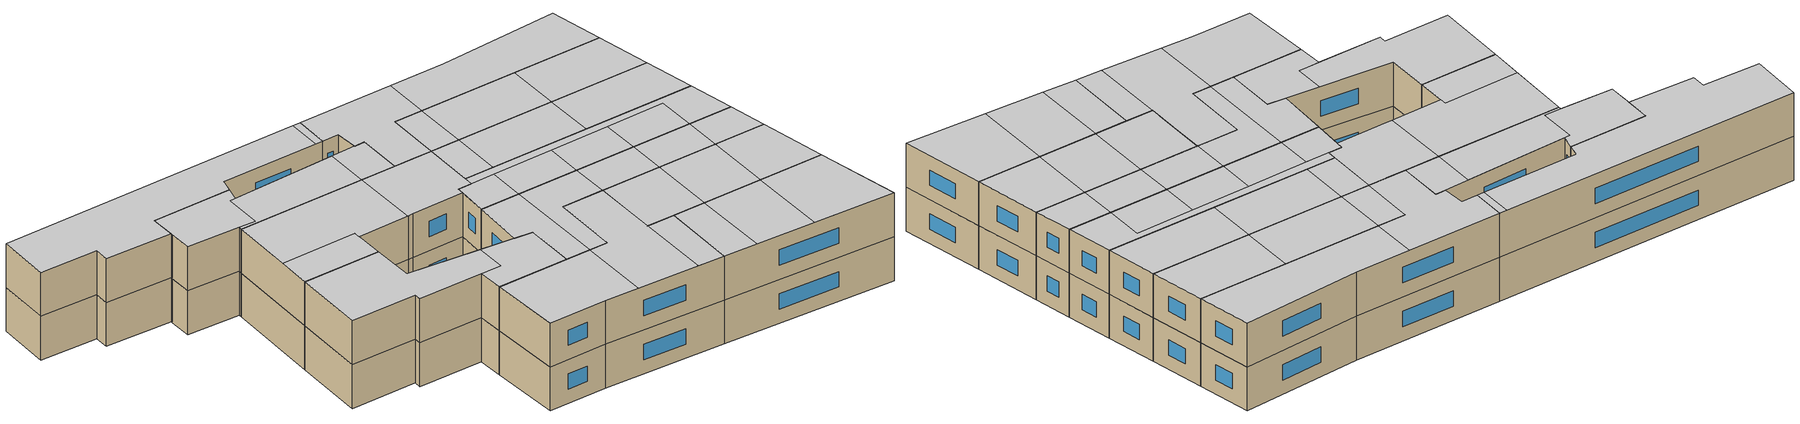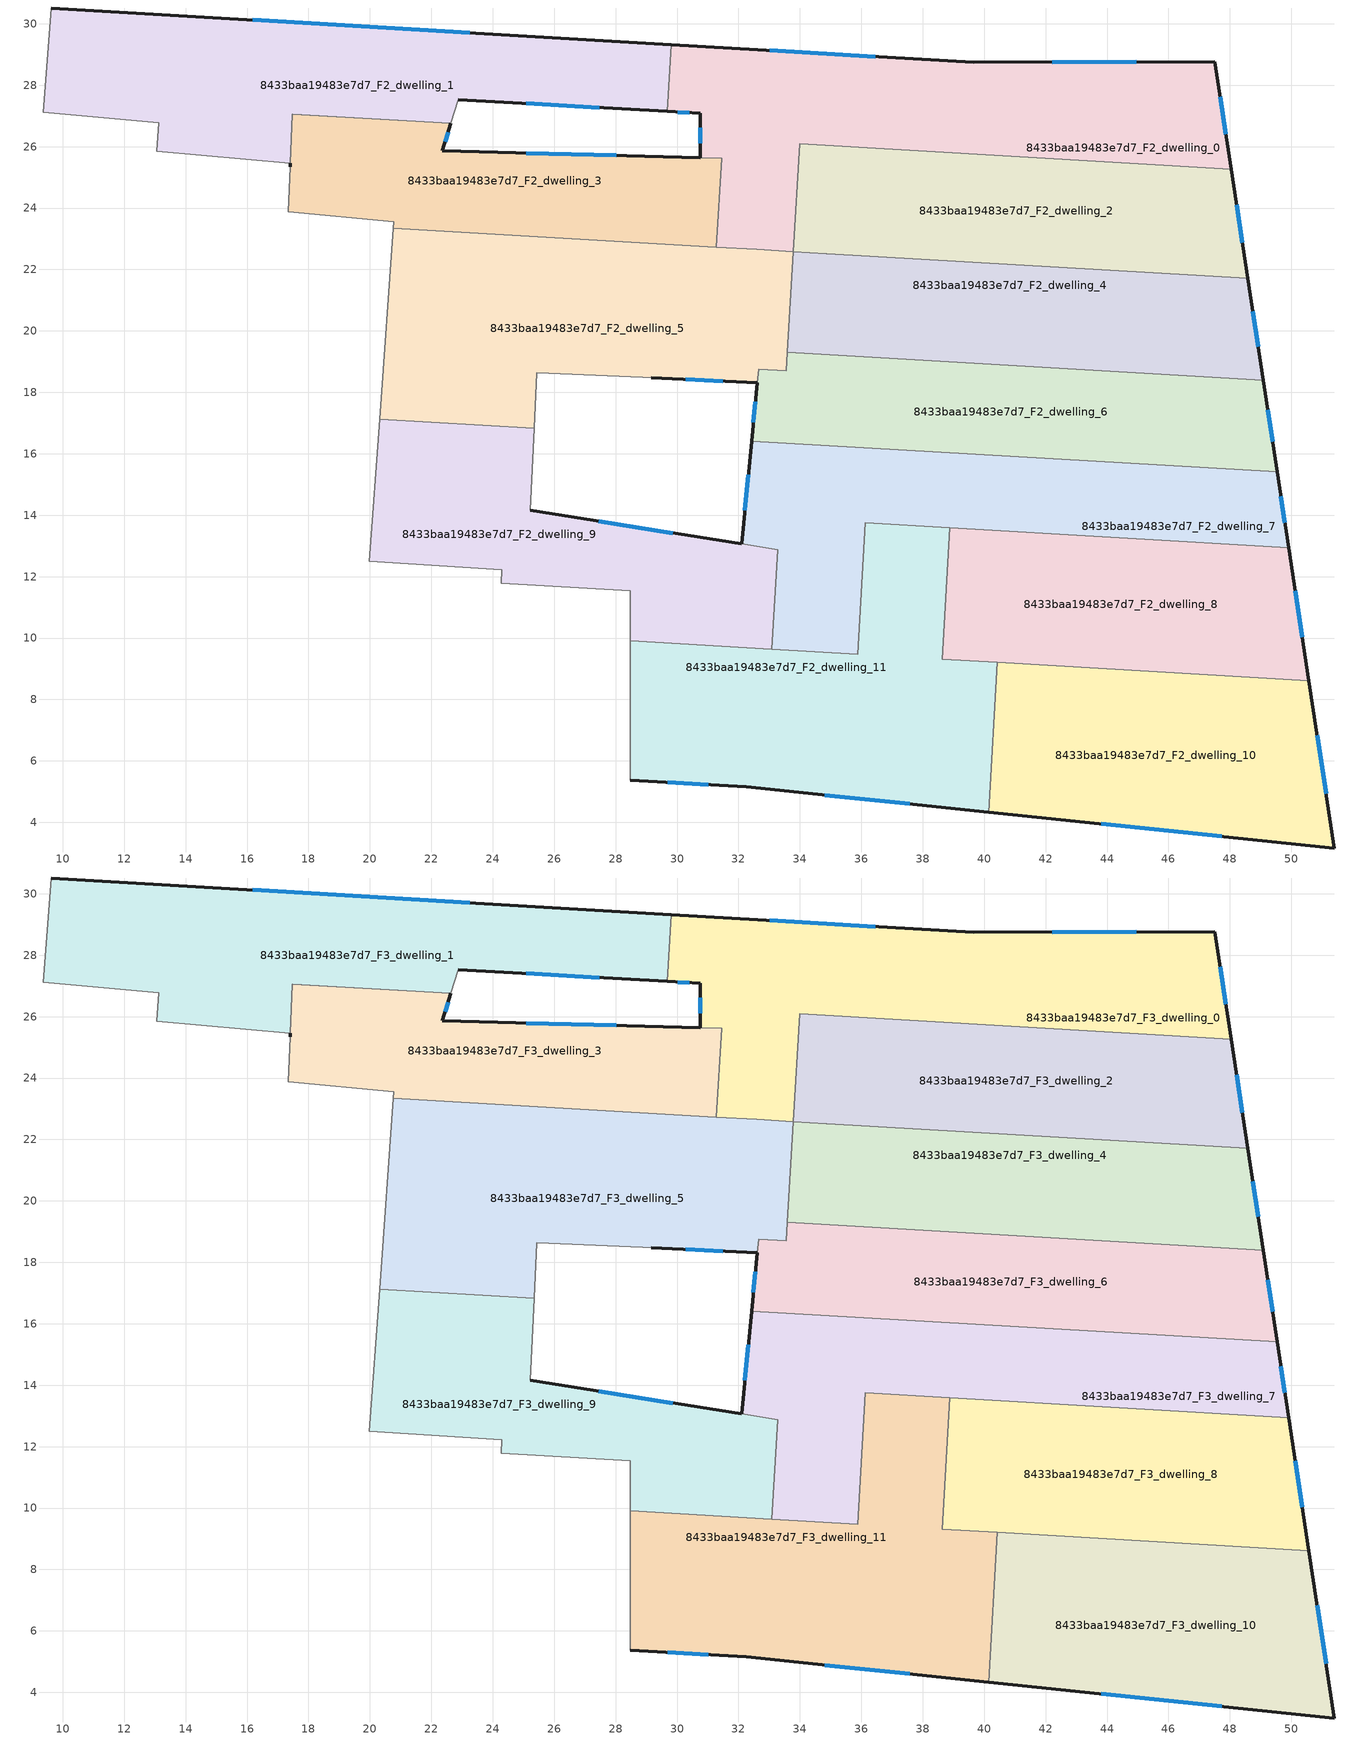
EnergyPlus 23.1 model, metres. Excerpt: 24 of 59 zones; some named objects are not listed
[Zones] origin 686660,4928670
8433baa19483e7d7_F2_dwelling_0
 floor to 8433baa19483e7d7_F1_dwelling_0 (EU_floor_Construction): 47.51,28.76 48.04,25.27 33.99,26.09 33.79,22.58 31.28,22.73 31.45,25.63 30.76,25.64 30.75,27.08 29.68,27.14 29.81,29.32 39.66,28.74 z6
 wall outside (EU_wall_Construction): 29.68,27.14 30.75,27.08 30.76,25.64 / 48.04,25.27 47.51,28.76 39.66,28.74 29.81,29.32 z6:9
 wall to 8433baa19483e7d7_F2_dwelling_3 (EU_wall_Construction): 30.76,25.64 31.45,25.63 31.28,22.73 z6:9
 wall to 8433baa19483e7d7_F2_dwelling_1 (EU_wall_Construction): 29.81,29.32 29.68,27.14 z6:9
 wall to 8433baa19483e7d7_F2_dwelling_2 (EU_wall_Construction): 34,26.09 48.04,25.27 z6:9
 wall to 8433baa19483e7d7_F2_dwelling_4 (EU_wall_Construction): 33.79,22.58 33.99,26.09 z6:9
 wall to 8433baa19483e7d7_F2_dwelling_5 (EU_wall_Construction): 31.28,22.73 32.59,22.65 33.79,22.58 z6:9
 window (EU_Window_Construction): 30.76,26.62 30.76,26.11 / 30.03,27.13 30.4,27.1 / 36.46,28.93 33.01,29.14 / 44.96,28.76 42.21,28.75 / 47.87,26.41 47.68,27.63 z6.98:8.02
8433baa19483e7d7_F2_dwelling_1
 floor to 8433baa19483e7d7_F1_dwelling_1 (EU_floor_Construction): 29.81,29.32 29.68,27.14 22.87,27.53 22.64,26.76 17.48,27.06 17.41,25.46 13.06,25.85 13.13,26.77 9.36,27.11 9.62,30.51 z6
 wall outside (EU_wall_Construction): 29.81,29.32 9.62,30.51 / 22.87,27.53 29.68,27.14 z6:9
 wall adiabatic (EU_wall_Construction): 9.62,30.51 9.36,27.11 13.13,26.77 13.06,25.85 17.41,25.46 / 17.48,27.06 22.64,26.76 22.87,27.53 z6:9
 wall to 8433baa19483e7d7_F2_dwelling_3 (EU_wall_Construction): 17.41,25.46 17.48,27.06 z6:9
 window (EU_Window_Construction): 23.25,29.71 16.19,30.13 / 25.09,27.41 27.47,27.27 z6.98:8.02
8433baa19483e7d7_F2_dwelling_10
 floor to 8433baa19483e7d7_F1_dwelling_10 (EU_floor_Construction): 50.57,8.61 51.4,3.16 40.14,4.33 40.43,9.21 z6
 wall outside (EU_wall_Construction): 40.14,4.33 51.4,3.16 50.57,8.61 z6:9
 wall to 8433baa19483e7d7_F2_dwelling_11 (EU_wall_Construction): 40.43,9.21 40.14,4.33 z6:9
 wall to 8433baa19483e7d7_F2_dwelling_8 (EU_wall_Construction): 50.57,8.61 40.43,9.21 z6:9
 window (EU_Window_Construction): 43.8,3.95 47.74,3.54 / 51.13,4.94 50.84,6.84 z6.98:8.02
8433baa19483e7d7_F2_dwelling_11
 floor to 8433baa19483e7d7_F1_dwelling_11 (EU_floor_Construction): 38.88,13.59 38.64,9.32 40.43,9.21 40.14,4.33 32.25,5.15 28.47,5.37 28.47,9.91 35.88,9.47 36.13,13.75 z6
 wall outside (EU_wall_Construction): 28.47,5.37 32.25,5.15 40.14,4.33 z6:9
 wall adiabatic (EU_wall_Construction): 28.47,9.91 28.47,5.37 z6:9
 wall to 8433baa19483e7d7_F2_dwelling_7 (EU_wall_Construction): 38.88,13.59 36.13,13.75 35.88,9.47 33.09,9.63 z6:9
 wall to 8433baa19483e7d7_F2_dwelling_8 (EU_wall_Construction): 40.43,9.21 38.64,9.32 38.88,13.59 z6:9
 wall to 8433baa19483e7d7_F2_dwelling_9 (EU_wall_Construction): 33.09,9.64 28.47,9.91 z6:9
 window (EU_Window_Construction): 34.82,4.89 37.58,4.6 / 29.7,5.3 31.02,5.23 z6.98:8.02
8433baa19483e7d7_F2_dwelling_2
 floor to 8433baa19483e7d7_F1_dwelling_2 (EU_floor_Construction): 48.04,25.27 48.58,21.72 33.79,22.58 33.99,26.09 z6
 wall outside (EU_wall_Construction): 48.58,21.72 48.04,25.27 z6:9
 wall to 8433baa19483e7d7_F2_dwelling_4 (EU_wall_Construction): 33.99,26.09 33.79,22.58 34.86,22.52 / 34.87,22.52 48.58,21.72 z6:9
 window (EU_Window_Construction): 48.41,22.87 48.22,24.12 z6.98:8.02
8433baa19483e7d7_F2_dwelling_3
 floor to 8433baa19483e7d7_F1_dwelling_3 (EU_floor_Construction): 31.45,25.63 31.28,22.73 20.76,23.34 20.77,23.55 17.34,23.88 17.41,25.34 17.48,27.06 22.64,26.76 22.36,25.86 z6
 wall outside (EU_wall_Construction): 30.76,25.64 22.36,25.86 22.64,26.76 / 17.41,25.46 17.41,25.34 z6:9
 wall adiabatic (EU_wall_Construction): 17.41,25.34 17.34,23.88 20.77,23.55 20.76,23.34 / 22.64,26.76 17.48,27.06 z6:9
 wall to 8433baa19483e7d7_F2_dwelling_5 (EU_wall_Construction): 20.76,23.34 31.28,22.73 z6:9
 window (EU_Window_Construction): 22.45,26.15 22.55,26.47 / 28.03,25.72 25.09,25.79 z6.98:8.02
8433baa19483e7d7_F2_dwelling_4
 floor to 8433baa19483e7d7_F1_dwelling_4 (EU_floor_Construction): 48.58,21.72 49.09,18.4 33.59,19.3 33.99,26.09 33.79,22.58 z6
 wall outside (EU_wall_Construction): 49.09,18.4 48.58,21.72 z6:9
 wall to 8433baa19483e7d7_F2_dwelling_6 (EU_wall_Construction): 33.59,19.3 49.09,18.4 z6:9
 wall to 8433baa19483e7d7_F2_dwelling_5 (EU_wall_Construction): 33.79,22.58 33.59,19.3 z6:9
 window (EU_Window_Construction): 48.92,19.48 48.75,20.64 z6.98:8.02
8433baa19483e7d7_F2_dwelling_5
 floor to 8433baa19483e7d7_F1_dwelling_5 (EU_floor_Construction): 33.79,22.58 33.56,18.71 32.65,18.76 32.61,18.31 29.16,18.47 28.88,18.49 25.43,18.64 25.35,16.83 20.31,17.12 20.76,23.34 z6
 wall outside (EU_wall_Construction): 29.16,18.47 32.61,18.31 z6:9
 wall adiabatic (EU_wall_Construction): 25.35,16.83 25.43,18.64 28.88,18.49 29.16,18.47 / 20.76,23.34 20.31,17.12 z6:9
 wall to 8433baa19483e7d7_F2_dwelling_9 (EU_wall_Construction): 20.31,17.12 25.35,16.83 z6:9
 wall to 8433baa19483e7d7_F2_dwelling_6 (EU_wall_Construction): 32.66,18.76 33.56,18.71 33.59,19.31 / 32.61,18.31 32.65,18.76 z6:9
 window (EU_Window_Construction): 30.28,18.42 31.49,18.37 z6.98:8.02
8433baa19483e7d7_F2_dwelling_6
 floor to 8433baa19483e7d7_F1_dwelling_6 (EU_floor_Construction): 49.09,18.4 49.54,15.41 32.43,16.41 32.65,18.76 33.56,18.71 33.59,19.3 z6
 wall outside (EU_wall_Construction): 49.54,15.41 49.09,18.4 / 32.61,18.31 32.43,16.41 z6:9
 wall to 8433baa19483e7d7_F2_dwelling_7 (EU_wall_Construction): 32.43,16.41 49.54,15.41 z6:9
 window (EU_Window_Construction): 49.39,16.38 49.23,17.43 / 32.55,17.7 32.49,17.03 z6.98:8.02
8433baa19483e7d7_F2_dwelling_7
 floor to 8433baa19483e7d7_F1_dwelling_7 (EU_floor_Construction): 49.54,15.41 49.91,12.95 36.13,13.75 35.88,9.47 33.09,9.63 33.28,12.88 32.1,13.06 32.43,16.41 z6
 wall outside (EU_wall_Construction): 32.43,16.41 32.1,13.06 / 49.91,12.95 49.54,15.41 z6:9
 wall to 8433baa19483e7d7_F2_dwelling_9 (EU_wall_Construction): 32.1,13.06 33.28,12.88 33.09,9.63 z6:9
 wall to 8433baa19483e7d7_F2_dwelling_8 (EU_wall_Construction): 38.88,13.59 49.91,12.95 z6:9
 window (EU_Window_Construction): 32.32,15.32 32.21,14.15 / 49.79,13.75 49.66,14.61 z6.98:8.02
8433baa19483e7d7_F2_dwelling_8
 floor to 8433baa19483e7d7_F1_dwelling_8 (EU_floor_Construction): 49.91,12.95 50.57,8.61 38.64,9.32 38.88,13.59 z6
 wall outside (EU_wall_Construction): 50.57,8.61 49.91,12.95 z6:9
 window (EU_Window_Construction): 50.36,10.02 50.13,11.54 z6.98:8.02
8433baa19483e7d7_F2_dwelling_9
 floor to 8433baa19483e7d7_F1_dwelling_9 (EU_floor_Construction): 33.28,12.88 33.09,9.63 28.47,9.91 28.47,11.54 24.28,11.79 24.3,12.23 19.98,12.49 20.31,17.12 25.35,16.83 25.22,14.15 z6
 wall outside (EU_wall_Construction): 32.1,13.07 25.22,14.15 z6:9
 wall adiabatic (EU_wall_Construction): 20.31,17.12 19.98,12.49 24.3,12.23 24.28,11.79 28.47,11.54 28.47,9.91 / 25.22,14.15 25.35,16.83 z6:9
 window (EU_Window_Construction): 29.86,13.42 27.46,13.8 z6.98:8.02
8433baa19483e7d7_F3_dwelling_0
 floor to 8433baa19483e7d7_F2_dwelling_0 (EU_floor_Construction): 47.51,28.76 48.04,25.27 33.99,26.09 33.79,22.58 31.28,22.73 31.45,25.63 30.76,25.64 30.75,27.08 29.68,27.14 29.81,29.32 39.66,28.74 z9
 wall outside (EU_wall_Construction): 29.68,27.14 30.75,27.08 30.76,25.64 / 48.04,25.27 47.51,28.76 39.66,28.74 29.81,29.32 z9:12
 wall to 8433baa19483e7d7_F3_dwelling_3 (EU_wall_Construction): 30.76,25.64 31.45,25.63 31.28,22.73 z9:12
 wall to 8433baa19483e7d7_F3_dwelling_1 (EU_wall_Construction): 29.81,29.32 29.68,27.14 z9:12
 wall to 8433baa19483e7d7_F3_dwelling_2 (EU_wall_Construction): 34,26.09 48.04,25.27 z9:12
 wall to 8433baa19483e7d7_F3_dwelling_4 (EU_wall_Construction): 33.79,22.58 33.99,26.09 z9:12
 wall to 8433baa19483e7d7_F3_dwelling_5 (EU_wall_Construction): 31.28,22.73 32.59,22.65 33.79,22.58 z9:12
 window (EU_Window_Construction): 30.76,26.62 30.76,26.11 / 30.03,27.13 30.4,27.1 / 36.46,28.93 33.01,29.14 / 44.96,28.76 42.21,28.75 / 47.87,26.41 47.68,27.63 z9.98:11.02
 ceiling to 8433baa19483e7d7_F4_dwelling_2 (EU_floor_Construction): 33.79,22.58 33.99,26.09 35.85,25.98 35.99,28.96 29.81,29.32 29.68,27.14 30.75,27.08 30.76,25.64 31.45,25.63 31.28,22.73 z12
 ceiling adiabatic (EU_roof_Construction): 48.04,25.27 47.51,28.76 39.66,28.74 35.99,28.96 35.85,25.98 z12
8433baa19483e7d7_F3_dwelling_1
 floor to 8433baa19483e7d7_F2_dwelling_1 (EU_floor_Construction): 29.81,29.32 29.68,27.14 22.87,27.53 22.64,26.76 17.48,27.06 17.41,25.46 13.06,25.85 13.13,26.77 9.36,27.11 9.62,30.51 z9
 wall outside (EU_wall_Construction): 29.81,29.32 9.62,30.51 / 22.87,27.53 29.68,27.14 z9:12
 wall adiabatic (EU_wall_Construction): 9.62,30.51 9.36,27.11 13.13,26.77 13.06,25.85 17.41,25.46 / 17.48,27.06 22.64,26.76 22.87,27.53 z9:12
 wall to 8433baa19483e7d7_F3_dwelling_3 (EU_wall_Construction): 17.41,25.46 17.48,27.06 z9:12
 window (EU_Window_Construction): 23.25,29.71 16.19,30.13 / 25.09,27.41 27.47,27.27 z9.98:11.02
 ceiling to 8433baa19483e7d7_F4_dwelling_4 (EU_floor_Construction): 29.19,27.17 29.29,29.35 9.62,30.51 9.36,27.11 13.13,26.77 13.06,25.85 17.41,25.46 17.48,27.06 22.63,26.76 22.65,26.79 22.74,27.09 22.87,27.53 z12
 ceiling to 8433baa19483e7d7_F4_dwelling_2 (EU_floor_Construction): 29.68,27.14 29.81,29.32 29.29,29.35 29.19,27.17 z12
8433baa19483e7d7_F3_dwelling_10
 floor to 8433baa19483e7d7_F2_dwelling_10 (EU_floor_Construction): 50.57,8.61 51.4,3.16 40.14,4.33 40.43,9.21 z9
 wall outside (EU_wall_Construction): 40.14,4.33 51.4,3.16 50.57,8.61 z9:12
 wall to 8433baa19483e7d7_F3_dwelling_11 (EU_wall_Construction): 40.43,9.21 40.14,4.33 z9:12
 wall to 8433baa19483e7d7_F3_dwelling_8 (EU_wall_Construction): 50.57,8.61 40.43,9.21 z9:12
 window (EU_Window_Construction): 43.8,3.95 47.74,3.54 / 51.13,4.94 50.84,6.84 z9.98:11.02
 ceiling adiabatic (EU_roof_Construction): 51.4,3.16 50.57,8.61 46.39,8.86 46.16,3.71 z12
 ceiling to 8433baa19483e7d7_F4_dwelling_6 (EU_floor_Construction): 46.16,3.71 46.39,8.86 42.55,9.08 42.32,4.11 z12
 ceiling to 8433baa19483e7d7_F4_dwelling_7 (EU_floor_Construction): 42.32,4.11 42.55,9.08 40.43,9.21 40.14,4.33 z12
8433baa19483e7d7_F3_dwelling_11
 floor to 8433baa19483e7d7_F2_dwelling_11 (EU_floor_Construction): 38.88,13.59 38.64,9.32 40.43,9.21 40.14,4.33 32.25,5.15 28.47,5.37 28.47,9.91 35.88,9.47 36.13,13.75 z9
 wall outside (EU_wall_Construction): 28.47,5.37 32.25,5.15 40.14,4.33 z9:12
 wall adiabatic (EU_wall_Construction): 28.47,9.91 28.47,5.37 z9:12
 wall to 8433baa19483e7d7_F3_dwelling_7 (EU_wall_Construction): 38.88,13.59 36.13,13.75 35.88,9.47 33.09,9.63 z9:12
 wall to 8433baa19483e7d7_F3_dwelling_8 (EU_wall_Construction): 40.43,9.21 38.64,9.32 38.88,13.59 z9:12
 wall to 8433baa19483e7d7_F3_dwelling_9 (EU_wall_Construction): 33.09,9.64 28.47,9.91 z9:12
 window (EU_Window_Construction): 34.82,4.89 37.58,4.6 / 29.7,5.3 31.02,5.23 z9.98:11.02
 ceiling to 8433baa19483e7d7_F4_dwelling_8 (EU_floor_Construction): 38.42,4.51 38.84,13.59 36.13,13.75 35.88,9.47 34.67,9.54 34.46,4.92 z12
 ceiling to 8433baa19483e7d7_F4_dwelling_7 (EU_floor_Construction): 38.67,9.95 38.88,13.59 38.84,13.59 z12; 40.14,4.33 40.43,9.21 38.64,9.32 38.42,4.51 z12
 ceiling to 8433baa19483e7d7_F4_dwelling_9 (EU_floor_Construction): 34.46,4.92 34.67,9.54 28.47,9.91 28.47,5.37 32.25,5.15 z12
8433baa19483e7d7_F3_dwelling_2
 floor to 8433baa19483e7d7_F2_dwelling_2 (EU_floor_Construction): 48.04,25.27 48.58,21.72 33.79,22.58 33.99,26.09 z9
 wall outside (EU_wall_Construction): 48.58,21.72 48.04,25.27 z9:12
 wall to 8433baa19483e7d7_F3_dwelling_4 (EU_wall_Construction): 33.99,26.09 33.79,22.58 34.86,22.52 / 34.87,22.52 48.58,21.72 z9:12
 window (EU_Window_Construction): 48.41,22.87 48.22,24.12 z9.98:11.02
 ceiling to 8433baa19483e7d7_F4_dwelling_1 (EU_floor_Construction): 42.04,22.1 42.2,25.61 35.85,25.98 35.69,22.47 z12
 ceiling to 8433baa19483e7d7_F4_dwelling_2 (EU_floor_Construction): 35.69,22.47 35.85,25.98 34,26.09 33.79,22.58 z12
 ceiling to 8433baa19483e7d7_F4_dwelling_0 (EU_floor_Construction): 48.58,21.72 48.04,25.27 42.2,25.61 42.04,22.1 z12
8433baa19483e7d7_F3_dwelling_3
 floor to 8433baa19483e7d7_F2_dwelling_3 (EU_floor_Construction): 31.45,25.63 31.28,22.73 20.76,23.34 20.77,23.55 17.34,23.88 17.41,25.34 17.48,27.06 22.64,26.76 22.36,25.86 z9
 wall outside (EU_wall_Construction): 30.76,25.64 22.36,25.86 22.64,26.76 / 17.41,25.46 17.41,25.34 z9:12
 wall adiabatic (EU_wall_Construction): 17.41,25.34 17.34,23.88 20.77,23.55 20.76,23.34 / 22.64,26.76 17.48,27.06 z9:12
 wall to 8433baa19483e7d7_F3_dwelling_5 (EU_wall_Construction): 20.76,23.34 31.28,22.73 z9:12
 window (EU_Window_Construction): 22.45,26.15 22.55,26.47 / 28.03,25.72 25.09,25.79 z9.98:11.02
 ceiling to 8433baa19483e7d7_F4_dwelling_3 (EU_floor_Construction): 28.99,22.86 29.12,25.68 21.99,25.87 21.88,23.45 20.77,23.55 20.76,23.34 z12
 ceiling to 8433baa19483e7d7_F4_dwelling_4 (EU_floor_Construction): 29.12,25.69 22.36,25.86 22.59,26.61 22.63,26.76 17.48,27.06 17.34,23.88 21.88,23.45 21.99,25.87 z12
 ceiling adiabatic (EU_roof_Construction): 31.28,22.73 31.45,25.63 22.36,25.86 22.63,26.76 22.59,26.61 22.36,25.86 29.12,25.68 28.99,22.86 z12
8433baa19483e7d7_F3_dwelling_4
 floor to 8433baa19483e7d7_F2_dwelling_4 (EU_floor_Construction): 48.58,21.72 49.09,18.4 33.59,19.3 33.99,26.09 33.79,22.58 z9
 wall outside (EU_wall_Construction): 49.09,18.4 48.58,21.72 z9:12
 wall to 8433baa19483e7d7_F3_dwelling_6 (EU_wall_Construction): 33.59,19.3 49.09,18.4 z9:12
 wall to 8433baa19483e7d7_F3_dwelling_5 (EU_wall_Construction): 33.79,22.58 33.59,19.3 z9:12
 window (EU_Window_Construction): 48.92,19.48 48.75,20.64 z9.98:11.02
 ceiling to 8433baa19483e7d7_F4_dwelling_0 (EU_floor_Construction): 49.08,18.4 48.58,21.72 42.04,22.1 41.89,18.82 z12
 ceiling to 8433baa19483e7d7_F4_dwelling_1 (EU_floor_Construction): 41.89,18.82 42.04,22.1 35.69,22.47 35.54,19.19 z12
 ceiling adiabatic (EU_roof_Construction): 35.54,19.19 35.69,22.47 33.79,22.58 33.59,19.3 z12
8433baa19483e7d7_F3_dwelling_5
 floor to 8433baa19483e7d7_F2_dwelling_5 (EU_floor_Construction): 33.79,22.58 33.56,18.71 32.65,18.76 32.61,18.31 29.16,18.47 28.88,18.49 25.43,18.64 25.35,16.83 20.31,17.12 20.76,23.34 z9
 wall outside (EU_wall_Construction): 29.16,18.47 32.61,18.31 z9:12
 wall adiabatic (EU_wall_Construction): 25.35,16.83 25.43,18.64 28.88,18.49 29.16,18.47 / 20.76,23.34 20.31,17.12 z9:12
 wall to 8433baa19483e7d7_F3_dwelling_9 (EU_wall_Construction): 20.31,17.12 25.35,16.83 z9:12
 wall to 8433baa19483e7d7_F3_dwelling_6 (EU_wall_Construction): 32.66,18.76 33.56,18.71 33.59,19.31 / 32.61,18.31 32.65,18.76 z9:12
 window (EU_Window_Construction): 30.28,18.42 31.49,18.37 z9.98:11.02
 ceiling to 8433baa19483e7d7_F4_dwelling_3 (EU_floor_Construction): 28.79,18.49 28.99,22.86 20.76,23.34 20.47,19.29 25.45,19.06 25.43,18.64 z12
 ceiling to 8433baa19483e7d7_F4_dwelling_10 (EU_floor_Construction): 25.34,16.83 25.45,19.06 20.47,19.29 20.31,17.12 z12
 ceiling adiabatic (EU_roof_Construction): 33.56,18.71 33.79,22.58 32.62,22.65 28.99,22.86 28.79,18.49 28.88,18.49 29.16,18.47 32.61,18.31 32.65,18.76 z12
8433baa19483e7d7_F3_dwelling_6
 floor to 8433baa19483e7d7_F2_dwelling_6 (EU_floor_Construction): 49.09,18.4 49.54,15.41 32.43,16.41 32.65,18.76 33.56,18.71 33.59,19.3 z9
 wall outside (EU_wall_Construction): 49.54,15.41 49.09,18.4 / 32.61,18.31 32.43,16.41 z9:12
 wall to 8433baa19483e7d7_F3_dwelling_7 (EU_wall_Construction): 32.43,16.41 49.54,15.41 z9:12
 window (EU_Window_Construction): 49.39,16.38 49.23,17.43 / 32.55,17.7 32.49,17.03 z9.98:11.02
 ceiling to 8433baa19483e7d7_F4_dwelling_9 (EU_floor_Construction): 34.98,16.26 35.09,18.62 32.66,18.73 32.43,16.41 z12
 ceiling to 8433baa19483e7d7_F4_dwelling_8 (EU_floor_Construction): 38.95,16.03 39.06,18.43 35.09,18.62 34.98,16.26 z12
 ceiling to 8433baa19483e7d7_F4_dwelling_7 (EU_floor_Construction): 42.86,15.8 42.97,18.25 39.06,18.43 38.95,16.03 z12
 ceiling to 8433baa19483e7d7_F4_dwelling_6 (EU_floor_Construction): 46.71,15.58 46.82,18.08 42.97,18.25 42.86,15.8 z12
 ceiling adiabatic (EU_roof_Construction): 49.54,15.41 49.09,18.4 33.59,19.3 33.56,18.71 32.66,18.76 32.43,16.41 32.66,18.73 46.82,18.08 46.71,15.58 z12
8433baa19483e7d7_F3_dwelling_7
 floor to 8433baa19483e7d7_F2_dwelling_7 (EU_floor_Construction): 49.54,15.41 49.91,12.95 36.13,13.75 35.88,9.47 33.09,9.63 33.28,12.88 32.1,13.06 32.43,16.41 z9
 wall outside (EU_wall_Construction): 32.43,16.41 32.1,13.06 / 49.91,12.95 49.54,15.41 z9:12
 wall to 8433baa19483e7d7_F3_dwelling_9 (EU_wall_Construction): 32.1,13.06 33.28,12.88 33.09,9.63 z9:12
 wall to 8433baa19483e7d7_F3_dwelling_8 (EU_wall_Construction): 38.88,13.59 49.91,12.95 z9:12
 window (EU_Window_Construction): 32.32,15.32 32.21,14.15 / 49.79,13.75 49.66,14.61 z9.98:11.02
 ceiling to 8433baa19483e7d7_F4_dwelling_9 (EU_floor_Construction): 34.67,9.54 34.98,16.26 32.43,16.41 32.1,13.06 33.28,12.88 33.09,9.63 z12
 ceiling to 8433baa19483e7d7_F4_dwelling_8 (EU_floor_Construction): 35.88,9.47 36.13,13.75 38.84,13.59 38.95,16.03 34.98,16.26 34.67,9.54 z12
 ceiling to 8433baa19483e7d7_F4_dwelling_7 (EU_floor_Construction): 42.75,13.37 42.86,15.8 38.95,16.03 38.84,13.59 z12
 ceiling to 8433baa19483e7d7_F4_dwelling_6 (EU_floor_Construction): 46.59,13.14 46.71,15.58 42.86,15.8 42.75,13.37 z12
 ceiling to 8433baa19483e7d7_F4_dwelling_5 (EU_floor_Construction): 49.91,12.95 49.54,15.41 46.71,15.58 46.59,13.14 z12
8433baa19483e7d7_F3_dwelling_8
 floor to 8433baa19483e7d7_F2_dwelling_8 (EU_floor_Construction): 49.91,12.95 50.57,8.61 38.64,9.32 38.88,13.59 z9
 wall outside (EU_wall_Construction): 50.57,8.61 49.91,12.95 z9:12
 window (EU_Window_Construction): 50.36,10.02 50.13,11.54 z9.98:11.02
 ceiling to 8433baa19483e7d7_F4_dwelling_7 (EU_floor_Construction): 42.55,9.09 42.75,13.37 38.88,13.59 38.67,9.89 38.64,9.32 z12
 ceiling to 8433baa19483e7d7_F4_dwelling_6 (EU_floor_Construction): 46.4,8.86 46.59,13.14 42.75,13.37 42.55,9.09 z12
 ceiling adiabatic (EU_roof_Construction): 50.57,8.61 49.91,12.95 46.59,13.14 46.4,8.86 z12
8433baa19483e7d7_F3_dwelling_9
 floor to 8433baa19483e7d7_F2_dwelling_9 (EU_floor_Construction): 33.28,12.88 33.09,9.63 28.47,9.91 28.47,11.54 24.28,11.79 24.3,12.23 19.98,12.49 20.31,17.12 25.35,16.83 25.22,14.15 z9
 wall outside (EU_wall_Construction): 32.1,13.07 25.22,14.15 z9:12
 wall adiabatic (EU_wall_Construction): 20.31,17.12 19.98,12.49 24.3,12.23 24.28,11.79 28.47,11.54 28.47,9.91 / 25.22,14.15 25.35,16.83 z9:12
 window (EU_Window_Construction): 29.86,13.42 27.46,13.8 z9.98:11.02
 ceiling to 8433baa19483e7d7_F4_dwelling_10 (EU_floor_Construction): 29.83,11.46 29.92,13.41 25.22,14.15 25.34,16.83 20.31,17.12 19.98,12.49 24.3,12.23 24.28,11.79 z12
 ceiling to 8433baa19483e7d7_F4_dwelling_9 (EU_floor_Construction): 33.09,9.63 33.28,12.88 29.92,13.41 29.83,11.46 28.47,11.54 28.47,9.91 z12
[Building]
EU S2 Campaign: North Axis=0; Terrain=City; Solar Distribution=FullExterior
[Site:Location]
Bologna: Latitude=44.5; Longitude=11.25; Time Zone=1; Elevation=37
[SizingPeriod:WeatherFileDays]
AnnualSizingPeriod: Begin Month=1; Begin Day of Month=1; End Month=12; End Day of Month=31; Day of Week for Start Day=Monday; Use Weather File Daylight Saving Period=No; Use Weather File Rain and Snow Indicators=No
[MATERIAL]
EU_InternalMass_Material: Roughness=MediumRough; Thickness=0.1; Conductivity=1; Density=1800; Specific Heat=900; Thermal Absorptance=0.9; Solar Absorptance=0.7; Visible Absorptance=0.7
[MATERIAL:NOMASS] Roughness=MediumRough; Thermal Absorptance=0.9; Solar Absorptance=0.7; Visible Absorptance=0.7
Name | Thermal Resistance
EU_wall_NoMass | 0.905828
EU_roof_NoMass | 0.37593
EU_floor_NoMass | 0.67114
[WINDOWMATERIAL:SIMPLEGLAZINGSYSTEM]
EU_Window_SimpleGlazing: UFactor=4.52486; Solar Heat Gain Coefficient=0.85; Visible Transmittance=0.85
[CONSTRUCTION]
EU_wall_Construction: EU_wall_NoMass
EU_roof_Construction: EU_roof_NoMass
EU_floor_Construction: EU_floor_NoMass
EU_Window_Construction: EU_Window_SimpleGlazing
EU_InternalMass_Construction: EU_InternalMass_Material
[ZONE] Type=1; Multiplier=1; Ceiling Height=autocalculate; Floor Area=autocalculate; Part of Total Floor Area=Yes
Name | Volume
8433baa19483e7d7_F2_dwelling_0; 8433baa19483e7d7_F3_dwelling_0 | 192.792
8433baa19483e7d7_F2_dwelling_1; 8433baa19483e7d7_F3_dwelling_1 | 190.261
8433baa19483e7d7_F2_dwelling_10; 8433baa19483e7d7_F3_dwelling_10 | 164.965
8433baa19483e7d7_F2_dwelling_11; 8433baa19483e7d7_F3_dwelling_11 | 200.438
8433baa19483e7d7_F2_dwelling_2; 8433baa19483e7d7_F3_dwelling_2 | 152.355
8433baa19483e7d7_F2_dwelling_3; 8433baa19483e7d7_F3_dwelling_3 | 124.397
8433baa19483e7d7_F2_dwelling_4; 8433baa19483e7d7_F3_dwelling_4 | 149.446
8433baa19483e7d7_F2_dwelling_5; 8433baa19483e7d7_F3_dwelling_5 | 198.368
8433baa19483e7d7_F2_dwelling_6; 8433baa19483e7d7_F3_dwelling_6 | 147.012
8433baa19483e7d7_F2_dwelling_7; 8433baa19483e7d7_F3_dwelling_7 | 167.157
8433baa19483e7d7_F2_dwelling_8; 8433baa19483e7d7_F3_dwelling_8 | 147.902
8433baa19483e7d7_F2_dwelling_9; 8433baa19483e7d7_F3_dwelling_9 | 144.113
[INTERNALMASS] Construction=EU_InternalMass_Construction
Name | Zone or ZoneList | Surface Area
8433baa19483e7d7_F2_dwelling_0_EU_InternalMass | 8433baa19483e7d7_F2_dwelling_0 | 64.2631
8433baa19483e7d7_F2_dwelling_1_EU_InternalMass | 8433baa19483e7d7_F2_dwelling_1 | 63.4211
8433baa19483e7d7_F2_dwelling_2_EU_InternalMass | 8433baa19483e7d7_F2_dwelling_2 | 50.7928
8433baa19483e7d7_F2_dwelling_3_EU_InternalMass | 8433baa19483e7d7_F2_dwelling_3 | 41.4664
8433baa19483e7d7_F2_dwelling_4_EU_InternalMass | 8433baa19483e7d7_F2_dwelling_4 | 49.8146
8433baa19483e7d7_F2_dwelling_5_EU_InternalMass | 8433baa19483e7d7_F2_dwelling_5 | 66.1213
8433baa19483e7d7_F2_dwelling_6_EU_InternalMass | 8433baa19483e7d7_F2_dwelling_6 | 49.004
8433baa19483e7d7_F2_dwelling_7_EU_InternalMass | 8433baa19483e7d7_F2_dwelling_7 | 55.7232
8433baa19483e7d7_F2_dwelling_8_EU_InternalMass | 8433baa19483e7d7_F2_dwelling_8 | 49.3215
8433baa19483e7d7_F2_dwelling_9_EU_InternalMass | 8433baa19483e7d7_F2_dwelling_9 | 48.0407
8433baa19483e7d7_F2_dwelling_10_EU_InternalMass | 8433baa19483e7d7_F2_dwelling_10 | 54.9873
8433baa19483e7d7_F2_dwelling_11_EU_InternalMass | 8433baa19483e7d7_F2_dwelling_11 | 66.8314
8433baa19483e7d7_F3_dwelling_0_EU_InternalMass | 8433baa19483e7d7_F3_dwelling_0 | 64.2631
8433baa19483e7d7_F3_dwelling_1_EU_InternalMass | 8433baa19483e7d7_F3_dwelling_1 | 63.4211
8433baa19483e7d7_F3_dwelling_2_EU_InternalMass | 8433baa19483e7d7_F3_dwelling_2 | 50.7928
8433baa19483e7d7_F3_dwelling_3_EU_InternalMass | 8433baa19483e7d7_F3_dwelling_3 | 41.4664
8433baa19483e7d7_F3_dwelling_4_EU_InternalMass | 8433baa19483e7d7_F3_dwelling_4 | 49.8146
8433baa19483e7d7_F3_dwelling_5_EU_InternalMass | 8433baa19483e7d7_F3_dwelling_5 | 66.1213
8433baa19483e7d7_F3_dwelling_6_EU_InternalMass | 8433baa19483e7d7_F3_dwelling_6 | 49.004
8433baa19483e7d7_F3_dwelling_7_EU_InternalMass | 8433baa19483e7d7_F3_dwelling_7 | 55.7232
8433baa19483e7d7_F3_dwelling_8_EU_InternalMass | 8433baa19483e7d7_F3_dwelling_8 | 49.3215
8433baa19483e7d7_F3_dwelling_9_EU_InternalMass | 8433baa19483e7d7_F3_dwelling_9 | 48.0407
8433baa19483e7d7_F3_dwelling_10_EU_InternalMass | 8433baa19483e7d7_F3_dwelling_10 | 54.9873
8433baa19483e7d7_F3_dwelling_11_EU_InternalMass | 8433baa19483e7d7_F3_dwelling_11 | 66.8314
[OTHEREQUIPMENT] Fuel Type=Electricity; Design Level Calculation Method=Watts/Area; Power per Zone Floor Area=1; Fraction Latent=0; Fraction Radiant=0; Fraction Lost=0; Carbon Dioxide Generation Rate=0; EndUse Subcategory=EU_Step8_InternalGains
Name | Zone or ZoneList or Space or SpaceList | Schedule
EU_Step8_InternalGain_8433baa19483e7d7_F2_dwelling_0_f000 | 8433baa19483e7d7_F2_dwelling_0 | EU_Step8_GainSchedule_8433baa19483e7d7_F2_dwelling_0_f000
EU_Step8_InternalGain_8433baa19483e7d7_F2_dwelling_1_f000 | 8433baa19483e7d7_F2_dwelling_1 | EU_Step8_GainSchedule_8433baa19483e7d7_F2_dwelling_1_f000
EU_Step8_InternalGain_8433baa19483e7d7_F2_dwelling_2_f000 | 8433baa19483e7d7_F2_dwelling_2 | EU_Step8_GainSchedule_8433baa19483e7d7_F2_dwelling_2_f000
EU_Step8_InternalGain_8433baa19483e7d7_F2_dwelling_3_f000 | 8433baa19483e7d7_F2_dwelling_3 | EU_Step8_GainSchedule_8433baa19483e7d7_F2_dwelling_3_f000
EU_Step8_InternalGain_8433baa19483e7d7_F2_dwelling_4_f000 | 8433baa19483e7d7_F2_dwelling_4 | EU_Step8_GainSchedule_8433baa19483e7d7_F2_dwelling_4_f000
EU_Step8_InternalGain_8433baa19483e7d7_F2_dwelling_5_f000 | 8433baa19483e7d7_F2_dwelling_5 | EU_Step8_GainSchedule_8433baa19483e7d7_F2_dwelling_5_f000
EU_Step8_InternalGain_8433baa19483e7d7_F2_dwelling_6_f000 | 8433baa19483e7d7_F2_dwelling_6 | EU_Step8_GainSchedule_8433baa19483e7d7_F2_dwelling_6_f000
EU_Step8_InternalGain_8433baa19483e7d7_F2_dwelling_7_f000 | 8433baa19483e7d7_F2_dwelling_7 | EU_Step8_GainSchedule_8433baa19483e7d7_F2_dwelling_7_f000
EU_Step8_InternalGain_8433baa19483e7d7_F2_dwelling_8_f000 | 8433baa19483e7d7_F2_dwelling_8 | EU_Step8_GainSchedule_8433baa19483e7d7_F2_dwelling_8_f000
EU_Step8_InternalGain_8433baa19483e7d7_F2_dwelling_9_f000 | 8433baa19483e7d7_F2_dwelling_9 | EU_Step8_GainSchedule_8433baa19483e7d7_F2_dwelling_9_f000
EU_Step8_InternalGain_8433baa19483e7d7_F2_dwelling_10_f000 | 8433baa19483e7d7_F2_dwelling_10 | EU_Step8_GainSchedule_8433baa19483e7d7_F2_dwelling_10_f000
EU_Step8_InternalGain_8433baa19483e7d7_F2_dwelling_11_f000 | 8433baa19483e7d7_F2_dwelling_11 | EU_Step8_GainSchedule_8433baa19483e7d7_F2_dwelling_11_f000
EU_Step8_InternalGain_8433baa19483e7d7_F3_dwelling_0_f000 | 8433baa19483e7d7_F3_dwelling_0 | EU_Step8_GainSchedule_8433baa19483e7d7_F3_dwelling_0_f000
EU_Step8_InternalGain_8433baa19483e7d7_F3_dwelling_1_f000 | 8433baa19483e7d7_F3_dwelling_1 | EU_Step8_GainSchedule_8433baa19483e7d7_F3_dwelling_1_f000
EU_Step8_InternalGain_8433baa19483e7d7_F3_dwelling_2_f000 | 8433baa19483e7d7_F3_dwelling_2 | EU_Step8_GainSchedule_8433baa19483e7d7_F3_dwelling_2_f000
EU_Step8_InternalGain_8433baa19483e7d7_F3_dwelling_3_f000 | 8433baa19483e7d7_F3_dwelling_3 | EU_Step8_GainSchedule_8433baa19483e7d7_F3_dwelling_3_f000
EU_Step8_InternalGain_8433baa19483e7d7_F3_dwelling_4_f000 | 8433baa19483e7d7_F3_dwelling_4 | EU_Step8_GainSchedule_8433baa19483e7d7_F3_dwelling_4_f000
EU_Step8_InternalGain_8433baa19483e7d7_F3_dwelling_5_f000 | 8433baa19483e7d7_F3_dwelling_5 | EU_Step8_GainSchedule_8433baa19483e7d7_F3_dwelling_5_f000
EU_Step8_InternalGain_8433baa19483e7d7_F3_dwelling_6_f000 | 8433baa19483e7d7_F3_dwelling_6 | EU_Step8_GainSchedule_8433baa19483e7d7_F3_dwelling_6_f000
EU_Step8_InternalGain_8433baa19483e7d7_F3_dwelling_7_f000 | 8433baa19483e7d7_F3_dwelling_7 | EU_Step8_GainSchedule_8433baa19483e7d7_F3_dwelling_7_f000
EU_Step8_InternalGain_8433baa19483e7d7_F3_dwelling_8_f000 | 8433baa19483e7d7_F3_dwelling_8 | EU_Step8_GainSchedule_8433baa19483e7d7_F3_dwelling_8_f000
EU_Step8_InternalGain_8433baa19483e7d7_F3_dwelling_9_f000 | 8433baa19483e7d7_F3_dwelling_9 | EU_Step8_GainSchedule_8433baa19483e7d7_F3_dwelling_9_f000
EU_Step8_InternalGain_8433baa19483e7d7_F3_dwelling_10_f000 | 8433baa19483e7d7_F3_dwelling_10 | EU_Step8_GainSchedule_8433baa19483e7d7_F3_dwelling_10_f000
EU_Step8_InternalGain_8433baa19483e7d7_F3_dwelling_11_f000 | 8433baa19483e7d7_F3_dwelling_11 | EU_Step8_GainSchedule_8433baa19483e7d7_F3_dwelling_11_f000
[ZONEVENTILATION:DESIGNFLOWRATE] Schedule=EU_AlwaysOn; Design Flow Rate Calculation Method=AirChanges/Hour; Air Changes per Hour=0.73129; Ventilation Type=Natural; Fan Pressure Rise=0; Fan Total Efficiency=1; Constant Term Coefficient=1; Temperature Term Coefficient=0; Velocity Term Coefficient=0; Velocity Squared Term Coefficient=0; Minimum Indoor Temperature=-100; Maximum Indoor Temperature=100; Delta Temperature=-100; Minimum Outdoor Temperature=-100; Maximum Outdoor Temperature=100; Maximum Wind Speed=40
Name | Zone or ZoneList or Space or SpaceList
EU_ConstantAir_8433baa19483e7d7_F2_dwelling_0 | 8433baa19483e7d7_F2_dwelling_0
EU_ConstantAir_8433baa19483e7d7_F2_dwelling_1 | 8433baa19483e7d7_F2_dwelling_1
EU_ConstantAir_8433baa19483e7d7_F2_dwelling_2 | 8433baa19483e7d7_F2_dwelling_2
EU_ConstantAir_8433baa19483e7d7_F2_dwelling_3 | 8433baa19483e7d7_F2_dwelling_3
EU_ConstantAir_8433baa19483e7d7_F2_dwelling_4 | 8433baa19483e7d7_F2_dwelling_4
EU_ConstantAir_8433baa19483e7d7_F2_dwelling_5 | 8433baa19483e7d7_F2_dwelling_5
EU_ConstantAir_8433baa19483e7d7_F2_dwelling_6 | 8433baa19483e7d7_F2_dwelling_6
EU_ConstantAir_8433baa19483e7d7_F2_dwelling_7 | 8433baa19483e7d7_F2_dwelling_7
EU_ConstantAir_8433baa19483e7d7_F2_dwelling_8 | 8433baa19483e7d7_F2_dwelling_8
EU_ConstantAir_8433baa19483e7d7_F2_dwelling_9 | 8433baa19483e7d7_F2_dwelling_9
EU_ConstantAir_8433baa19483e7d7_F2_dwelling_10 | 8433baa19483e7d7_F2_dwelling_10
EU_ConstantAir_8433baa19483e7d7_F2_dwelling_11 | 8433baa19483e7d7_F2_dwelling_11
EU_ConstantAir_8433baa19483e7d7_F3_dwelling_0 | 8433baa19483e7d7_F3_dwelling_0
EU_ConstantAir_8433baa19483e7d7_F3_dwelling_1 | 8433baa19483e7d7_F3_dwelling_1
EU_ConstantAir_8433baa19483e7d7_F3_dwelling_2 | 8433baa19483e7d7_F3_dwelling_2
EU_ConstantAir_8433baa19483e7d7_F3_dwelling_3 | 8433baa19483e7d7_F3_dwelling_3
EU_ConstantAir_8433baa19483e7d7_F3_dwelling_4 | 8433baa19483e7d7_F3_dwelling_4
EU_ConstantAir_8433baa19483e7d7_F3_dwelling_5 | 8433baa19483e7d7_F3_dwelling_5
EU_ConstantAir_8433baa19483e7d7_F3_dwelling_6 | 8433baa19483e7d7_F3_dwelling_6
EU_ConstantAir_8433baa19483e7d7_F3_dwelling_7 | 8433baa19483e7d7_F3_dwelling_7
EU_ConstantAir_8433baa19483e7d7_F3_dwelling_8 | 8433baa19483e7d7_F3_dwelling_8
EU_ConstantAir_8433baa19483e7d7_F3_dwelling_9 | 8433baa19483e7d7_F3_dwelling_9
EU_ConstantAir_8433baa19483e7d7_F3_dwelling_10 | 8433baa19483e7d7_F3_dwelling_10
EU_ConstantAir_8433baa19483e7d7_F3_dwelling_11 | 8433baa19483e7d7_F3_dwelling_11
[HVACTEMPLATE:ZONE:IDEALLOADSAIRSYSTEM] System Availability Schedule=EU_AlwaysOn; Maximum Heating Supply Air Temperature=50; Minimum Cooling Supply Air Temperature=13; Maximum Heating Supply Air Humidity Ratio=0.0156; Minimum Cooling Supply Air Humidity Ratio=0.0077; Heating Limit=NoLimit; Cooling Limit=NoLimit; Heating Availability Schedule=EU_AlwaysOn; Cooling Availability Schedule=EU_CoolingOff; Dehumidification Control Type=ConstantSensibleHeatRatio; Cooling Sensible Heat Ratio=0.7; Dehumidification Setpoint=60; Humidification Control Type=None; Humidification Setpoint=30; Outdoor Air Method=None; Outdoor Air Flow Rate per Person=0.00944; Outdoor Air Flow Rate per Zone Floor Area=0; Outdoor Air Flow Rate per Zone=0; Demand Controlled Ventilation Type=None; Outdoor Air Economizer Type=NoEconomizer; Heat Recovery Type=None; Sensible Heat Recovery Effectiveness=0.7; Latent Heat Recovery Effectiveness=0.65
Name | Template Thermostat
8433baa19483e7d7_F2_dwelling_0 | EU_HeatOnly_8433baa19483e7d7_F2_dwelling_0
8433baa19483e7d7_F2_dwelling_1 | EU_HeatOnly_8433baa19483e7d7_F2_dwelling_1
8433baa19483e7d7_F2_dwelling_2 | EU_HeatOnly_8433baa19483e7d7_F2_dwelling_2
8433baa19483e7d7_F2_dwelling_3 | EU_HeatOnly_8433baa19483e7d7_F2_dwelling_3
8433baa19483e7d7_F2_dwelling_4 | EU_HeatOnly_8433baa19483e7d7_F2_dwelling_4
8433baa19483e7d7_F2_dwelling_5 | EU_HeatOnly_8433baa19483e7d7_F2_dwelling_5
8433baa19483e7d7_F2_dwelling_6 | EU_HeatOnly_8433baa19483e7d7_F2_dwelling_6
8433baa19483e7d7_F2_dwelling_7 | EU_HeatOnly_8433baa19483e7d7_F2_dwelling_7
8433baa19483e7d7_F2_dwelling_8 | EU_HeatOnly_8433baa19483e7d7_F2_dwelling_8
8433baa19483e7d7_F2_dwelling_9 | EU_HeatOnly_8433baa19483e7d7_F2_dwelling_9
8433baa19483e7d7_F2_dwelling_10 | EU_HeatOnly_8433baa19483e7d7_F2_dwelling_10
8433baa19483e7d7_F2_dwelling_11 | EU_HeatOnly_8433baa19483e7d7_F2_dwelling_11
8433baa19483e7d7_F3_dwelling_0 | EU_HeatOnly_8433baa19483e7d7_F3_dwelling_0
8433baa19483e7d7_F3_dwelling_1 | EU_HeatOnly_8433baa19483e7d7_F3_dwelling_1
8433baa19483e7d7_F3_dwelling_2 | EU_HeatOnly_8433baa19483e7d7_F3_dwelling_2
8433baa19483e7d7_F3_dwelling_3 | EU_HeatOnly_8433baa19483e7d7_F3_dwelling_3
8433baa19483e7d7_F3_dwelling_4 | EU_HeatOnly_8433baa19483e7d7_F3_dwelling_4
8433baa19483e7d7_F3_dwelling_5 | EU_HeatOnly_8433baa19483e7d7_F3_dwelling_5
8433baa19483e7d7_F3_dwelling_6 | EU_HeatOnly_8433baa19483e7d7_F3_dwelling_6
8433baa19483e7d7_F3_dwelling_7 | EU_HeatOnly_8433baa19483e7d7_F3_dwelling_7
8433baa19483e7d7_F3_dwelling_8 | EU_HeatOnly_8433baa19483e7d7_F3_dwelling_8
8433baa19483e7d7_F3_dwelling_9 | EU_HeatOnly_8433baa19483e7d7_F3_dwelling_9
8433baa19483e7d7_F3_dwelling_10 | EU_HeatOnly_8433baa19483e7d7_F3_dwelling_10
8433baa19483e7d7_F3_dwelling_11 | EU_HeatOnly_8433baa19483e7d7_F3_dwelling_11
[SIZING:ZONE] Zone Cooling Design Supply Air Temperature Input Method=SupplyAirTemperature; Zone Cooling Design Supply Air Temperature=13; Zone Heating Design Supply Air Temperature Input Method=SupplyAirTemperature; Zone Heating Design Supply Air Temperature=50; Zone Cooling Design Supply Air Humidity Ratio=0.008; Zone Heating Design Supply Air Humidity Ratio=0.008; Cooling Design Air Flow Method=DesignDay; Cooling Design Air Flow Rate=0; Cooling Minimum Air Flow per Zone Floor Area=0.000762; Cooling Minimum Air Flow=0; Cooling Minimum Air Flow Fraction=0.2; Heating Design Air Flow Method=DesignDay; Heating Design Air Flow Rate=0; Heating Maximum Air Flow per Zone Floor Area=0.002032; Heating Maximum Air Flow=0.141576; Heating Maximum Air Flow Fraction=0.3; Account for Dedicated Outdoor Air System=No; Dedicated Outdoor Air System Control Strategy=NeutralSupplyAir; Dedicated Outdoor Air Low Setpoint Temperature for Design=autosize; Dedicated Outdoor Air High Setpoint Temperature for Design=autosize; Zone Load Sizing Method=Sensible Load Only No Latent Load; Zone Latent Cooling Design Supply Air Humidity Ratio Input Method=HumidityRatioDifference; Zone Cooling Design Supply Air Humidity Ratio Difference=0.005; Zone Latent Heating Design Supply Air Humidity Ratio Input Method=HumidityRatioDifference; Zone Humidification Design Supply Air Humidity Ratio Difference=0.005
8433baa19483e7d7_F2_dwelling_0; 8433baa19483e7d7_F2_dwelling_1; 8433baa19483e7d7_F2_dwelling_2; 8433baa19483e7d7_F2_dwelling_3; 8433baa19483e7d7_F2_dwelling_4; 8433baa19483e7d7_F2_dwelling_5; 8433baa19483e7d7_F2_dwelling_6; 8433baa19483e7d7_F2_dwelling_7; 8433baa19483e7d7_F2_dwelling_8; 8433baa19483e7d7_F2_dwelling_9; 8433baa19483e7d7_F2_dwelling_10; 8433baa19483e7d7_F2_dwelling_11; 8433baa19483e7d7_F3_dwelling_0; 8433baa19483e7d7_F3_dwelling_1; 8433baa19483e7d7_F3_dwelling_2; 8433baa19483e7d7_F3_dwelling_3; 8433baa19483e7d7_F3_dwelling_4; 8433baa19483e7d7_F3_dwelling_5; 8433baa19483e7d7_F3_dwelling_6; 8433baa19483e7d7_F3_dwelling_7; 8433baa19483e7d7_F3_dwelling_8; 8433baa19483e7d7_F3_dwelling_9; 8433baa19483e7d7_F3_dwelling_10; 8433baa19483e7d7_F3_dwelling_11
[SCHEDULE:CONSTANT]
Name | Hourly Value
EU_AlwaysOn | 1
EU_CoolingOff | 0
[SCHEDULE:FILE] Column Number=1; Rows to Skip at Top=0; Number of Hours of Data=8760; Column Separator=Comma; Interpolate to Timestep=No; Minutes per Item=60; Adjust Schedule for Daylight Savings=Yes
Name | File
EU_Step8_GainSchedule_8433baa19483e7d7_F2_dwelling_0_f000 | ../../schedules/8433baa19483e7d7/8433baa19483e7d7_F2_dwelling_0_f000_gain.csv
EU_Step8_GainSchedule_8433baa19483e7d7_F2_dwelling_1_f000 | ../../schedules/8433baa19483e7d7/8433baa19483e7d7_F2_dwelling_1_f000_gain.csv
EU_Step8_GainSchedule_8433baa19483e7d7_F2_dwelling_2_f000 | ../../schedules/8433baa19483e7d7/8433baa19483e7d7_F2_dwelling_2_f000_gain.csv
EU_Step8_GainSchedule_8433baa19483e7d7_F2_dwelling_3_f000 | ../../schedules/8433baa19483e7d7/8433baa19483e7d7_F2_dwelling_3_f000_gain.csv
EU_Step8_GainSchedule_8433baa19483e7d7_F2_dwelling_4_f000 | ../../schedules/8433baa19483e7d7/8433baa19483e7d7_F2_dwelling_4_f000_gain.csv
EU_Step8_GainSchedule_8433baa19483e7d7_F2_dwelling_5_f000 | ../../schedules/8433baa19483e7d7/8433baa19483e7d7_F2_dwelling_5_f000_gain.csv
EU_Step8_GainSchedule_8433baa19483e7d7_F2_dwelling_6_f000 | ../../schedules/8433baa19483e7d7/8433baa19483e7d7_F2_dwelling_6_f000_gain.csv
EU_Step8_GainSchedule_8433baa19483e7d7_F2_dwelling_7_f000 | ../../schedules/8433baa19483e7d7/8433baa19483e7d7_F2_dwelling_7_f000_gain.csv
EU_Step8_GainSchedule_8433baa19483e7d7_F2_dwelling_8_f000 | ../../schedules/8433baa19483e7d7/8433baa19483e7d7_F2_dwelling_8_f000_gain.csv
EU_Step8_GainSchedule_8433baa19483e7d7_F2_dwelling_9_f000 | ../../schedules/8433baa19483e7d7/8433baa19483e7d7_F2_dwelling_9_f000_gain.csv
EU_Step8_GainSchedule_8433baa19483e7d7_F2_dwelling_10_f000 | ../../schedules/8433baa19483e7d7/8433baa19483e7d7_F2_dwelling_10_f000_gain.csv
EU_Step8_GainSchedule_8433baa19483e7d7_F2_dwelling_11_f000 | ../../schedules/8433baa19483e7d7/8433baa19483e7d7_F2_dwelling_11_f000_gain.csv
EU_Step8_GainSchedule_8433baa19483e7d7_F3_dwelling_0_f000 | ../../schedules/8433baa19483e7d7/8433baa19483e7d7_F3_dwelling_0_f000_gain.csv
EU_Step8_GainSchedule_8433baa19483e7d7_F3_dwelling_1_f000 | ../../schedules/8433baa19483e7d7/8433baa19483e7d7_F3_dwelling_1_f000_gain.csv
EU_Step8_GainSchedule_8433baa19483e7d7_F3_dwelling_2_f000 | ../../schedules/8433baa19483e7d7/8433baa19483e7d7_F3_dwelling_2_f000_gain.csv
EU_Step8_GainSchedule_8433baa19483e7d7_F3_dwelling_3_f000 | ../../schedules/8433baa19483e7d7/8433baa19483e7d7_F3_dwelling_3_f000_gain.csv
EU_Step8_GainSchedule_8433baa19483e7d7_F3_dwelling_4_f000 | ../../schedules/8433baa19483e7d7/8433baa19483e7d7_F3_dwelling_4_f000_gain.csv
EU_Step8_GainSchedule_8433baa19483e7d7_F3_dwelling_5_f000 | ../../schedules/8433baa19483e7d7/8433baa19483e7d7_F3_dwelling_5_f000_gain.csv
EU_Step8_GainSchedule_8433baa19483e7d7_F3_dwelling_6_f000 | ../../schedules/8433baa19483e7d7/8433baa19483e7d7_F3_dwelling_6_f000_gain.csv
EU_Step8_GainSchedule_8433baa19483e7d7_F3_dwelling_7_f000 | ../../schedules/8433baa19483e7d7/8433baa19483e7d7_F3_dwelling_7_f000_gain.csv
EU_Step8_GainSchedule_8433baa19483e7d7_F3_dwelling_8_f000 | ../../schedules/8433baa19483e7d7/8433baa19483e7d7_F3_dwelling_8_f000_gain.csv
EU_Step8_GainSchedule_8433baa19483e7d7_F3_dwelling_9_f000 | ../../schedules/8433baa19483e7d7/8433baa19483e7d7_F3_dwelling_9_f000_gain.csv
EU_Step8_GainSchedule_8433baa19483e7d7_F3_dwelling_10_f000 | ../../schedules/8433baa19483e7d7/8433baa19483e7d7_F3_dwelling_10_f000_gain.csv
EU_Step8_GainSchedule_8433baa19483e7d7_F3_dwelling_11_f000 | ../../schedules/8433baa19483e7d7/8433baa19483e7d7_F3_dwelling_11_f000_gain.csv
